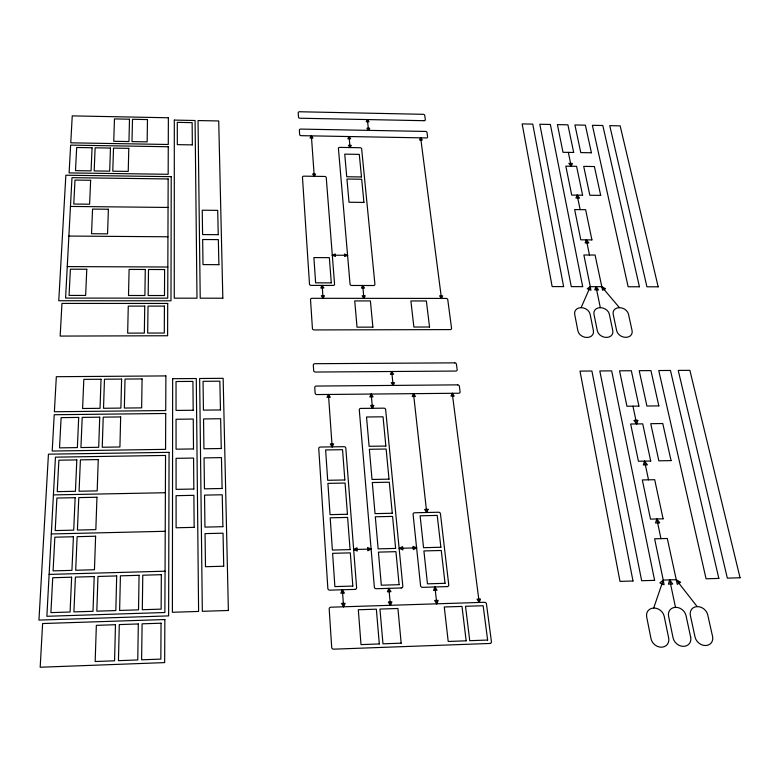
<?xml version="1.0" encoding="UTF-8"?>
<svg xmlns="http://www.w3.org/2000/svg" width="779" height="779" viewBox="0 0 779 779"><rect width="100%" height="100%" fill="white"/><g stroke="black" fill="none" stroke-linecap="round" stroke-linejoin="round"><path stroke-width="1.17" d="M669.687 579.888L668.421 584.133L672.725 584.007L669.687 579.888L675.49 607.318M656.804 518.97L655.538 522.982L659.735 522.875L656.804 518.97L660.962 538.649M644.564 461.139L643.318 464.936L647.407 464.868L644.564 461.139L648.518 479.825M636.696 423.942L637.943 420.29L633.921 420.339L636.696 423.942L632.938 406.171M653.698 608.039A9.475 8.024 38.9 0 1 664.205 616.335L668.674 638.059A9.601 8.15 40.5 0 1 661.624 647.203A9.601 8.15 40.5 0 1 651.001 638.712L646.677 616.929A9.475 8.024 38.9 0 1 653.698 608.039L663.241 580.082L654.623 538.815L667.301 538.484L677.272 584.357L680.632 582.264L676.133 579.693L663.241 580.082L659.862 582.896L664.068 584.766L663.241 580.082M479.202 602.459L480.516 599.032L477.011 599.139L479.202 602.459L452.248 393.298L451.002 396.122L454.225 396.092L452.248 393.298M595.993 286.682L594.757 289.876L598.554 289.885L595.993 286.682L600.317 307.656A8.033 6.281 22.3 0 1 609.344 314.19L612.8 330.715A8.102 6.378 23 0 1 606.432 337.424A8.102 6.378 23 0 1 597.308 330.754L593.968 314.2A8.033 6.281 22.3 0 1 600.307 307.656M586.363 239.864L585.126 242.902L588.846 242.931L586.363 239.864L589.479 255.025M436.795 603.813L438.197 600.375L434.653 600.482L436.795 603.813L434.935 586.976L433.543 590.375L437.068 590.268L434.935 586.976M577.151 195.139L575.934 198.041L579.576 198.08L577.151 195.139L580.141 209.629M390.425 605.302L391.905 601.836L388.322 601.953L390.425 605.302L388.887 588.359L387.406 591.787L390.97 591.68L388.887 588.359M571.202 166.239L572.409 163.434L568.836 163.386L571.202 166.239L568.349 152.382M581.105 307.656A8.033 6.32 21.6 0 1 590.112 314.21L593.432 330.763A8.111 6.417 22.2 0 1 586.976 337.482A8.111 6.417 22.2 0 1 577.882 330.802L574.678 314.219A8.033 6.32 21.6 0 1 581.105 307.656L590.297 286.672L583.87 254.986L595.088 255.054L602.556 290.265L605.585 288.756L601.68 286.691L590.297 286.672L587.239 288.717L590.901 290.246L590.297 286.672M343.588 606.792L345.146 603.316L341.533 603.423L343.588 606.792L342.371 589.771L340.812 593.209L344.415 593.101L342.371 589.771M413.513 393.668L412.198 396.501L415.441 396.462L413.513 393.668L426.707 512.504M441.459 298.406L442.657 295.854L439.59 295.845L441.459 298.406L420.66 137.844L419.511 139.996L422.364 140.045L420.66 137.844M393.132 385.469L394.476 382.655L391.233 382.684L393.132 385.469L391.72 371.554L390.386 374.339L393.619 374.309L391.72 371.554M372.469 408.293L373.852 405.421L370.57 405.45L372.469 408.293L371.174 394.057L369.791 396.91L373.073 396.871L371.174 394.057M332.156 446.873L333.636 443.874L330.257 443.923L332.156 446.873L328.456 394.456L326.976 397.319L330.277 397.29L328.426 394.456M363.91 298.338L365.234 295.767L362.108 295.757L363.91 298.338L362.732 285.503L361.407 288.055L364.514 288.064L362.732 285.503M323.071 298.308L324.453 295.718L321.308 295.708L323.071 298.308L322.136 285.416L320.753 287.977L323.889 287.987L322.136 285.416M368.516 130.405L369.723 128.262L366.86 128.214L368.516 130.405L367.406 119.606L366.208 121.728L369.051 121.787L367.406 119.606M350.063 147.572L351.31 145.381L348.408 145.332L350.063 147.572L349.05 136.539L347.804 138.711L350.696 138.759L349.05 136.539M314.258 176.317L315.573 174.048L312.613 174.009L314.258 176.317L311.376 135.858L310.052 138.039L312.963 138.087L311.347 135.858M416.668 547.88L413.357 549.594L413.026 546.352L416.668 547.88L399.247 548.328L402.577 546.624L402.899 549.867L399.247 548.328M371.174 549.059L367.805 550.782L367.532 547.52L371.174 549.059L353.588 549.516L356.986 547.793L357.24 551.055L353.588 549.516M347.629 255.288L344.659 256.515L344.454 254.032L347.629 255.288L332.243 255.2L335.233 253.983L335.428 256.466L332.243 255.2M49.126 574.405L165.051 571.192M51.307 533.966L165.226 531.288M53.42 494.908L165.382 492.727M67.257 266.593L167.845 267.012M68.883 236.056L167.952 236.787M70.461 206.435L168.05 207.448M601.68 286.691L619.432 307.656A8.033 6.242 23 0 1 628.478 314.171L632.09 330.656A8.102 6.339 23.7 0 1 625.81 337.356A8.102 6.339 23.7 0 1 616.666 330.705L613.17 314.19A8.033 6.242 23 0 1 619.422 307.656M676.133 579.693L697.166 606.598A9.494 7.897 39.5 0 1 707.721 614.845L712.571 636.453A9.621 8.014 41 0 1 705.755 645.538A9.621 8.014 41 0 1 695.063 637.095L690.36 615.439A9.494 7.897 39.5 0 1 697.156 606.598M172.646 378.701L172.393 612.275L198.596 611.437L196.279 378.526L172.646 378.701M174.311 120.093L174.253 298.172L196.99 298.191L195.081 120.502L174.311 120.093M169.062 452.346L168.624 615.897L38.95 620.094L48.444 454.176L169.062 452.346M171.224 176.658L170.99 300.811L58.766 300.743L65.855 175.226L171.224 176.658M164.846 619.539L164.661 662.608L40.187 667.243L42.611 623.541L164.846 619.539M165.547 455.442L164.875 612.518L46.867 616.286L55.455 457.156L165.547 455.442M165.723 413.483L165.567 449.356L52.203 451.041L54.218 414.73L165.723 413.483M165.888 375.916L165.732 410.543L54.384 411.75L56.331 376.705L165.888 375.916M167.709 303.45L167.602 335.749L60.168 336.08L61.96 303.421L167.709 303.45M168.157 178.956L167.728 298.162L65.582 298.075L71.989 177.67L168.157 178.956M168.264 146.744L168.167 174.292L69.117 172.919L70.636 145.108L168.264 146.744M168.371 117.775L168.274 144.485L70.762 142.83L72.243 115.876L168.371 117.775M161.049 623.2L160.844 659.102L141.612 659.813L142.109 623.823L161.049 623.2M161.331 574.688L161.136 609.129L142.304 609.733L142.781 575.204L161.331 574.688M164.427 306.108L164.291 333.032L147.679 333.071L148.029 306.108L164.427 306.108M164.612 269.553L164.486 295.533L148.166 295.514L148.507 269.495L164.612 269.553M144.738 306.108L144.339 333.081L127.659 333.13L128.272 306.108L144.738 306.108M145.274 269.485L144.894 295.504L128.506 295.484L129.1 269.417L145.274 269.485M147.474 119.567L147.143 141.866L131.992 141.603L132.498 119.275L147.474 119.567M138.321 623.95L137.766 659.949L118.447 660.67L119.284 624.583L138.321 623.95M139.061 575.311L138.535 609.85L119.615 610.444L120.424 575.837L139.061 575.311M142.09 378.935L141.642 407.875L124.348 408.05L125.03 379.061L142.09 378.935M128.788 148.361L128.233 171.399L112.78 171.185L113.52 148.107L128.788 148.361M129.499 119.216L128.954 141.554L113.744 141.291L114.464 118.924L129.499 119.216M115.477 624.709L114.571 660.806L95.165 661.527L96.353 625.342L115.477 624.709M116.694 575.934L115.828 610.57L96.82 611.164L97.969 576.46L116.694 575.934M120.667 416.94L119.917 446.99L102.234 447.243L103.227 417.145L120.667 416.94M121.612 379.091L120.881 408.089L103.519 408.274L104.474 379.217L121.612 379.091M94.21 576.567L93.013 611.291L73.917 611.895L75.407 577.093L94.21 576.567M95.613 536.225L94.454 569.741L75.69 570.257L77.131 536.663L95.613 536.225M96.956 497.245L95.836 529.632L77.403 530.061L78.796 497.606L96.956 497.245M98.261 459.571L97.18 490.877L79.069 491.228L80.403 459.863L98.261 459.571M99.731 417.184L98.69 447.292L80.928 447.555L82.214 417.388L99.731 417.184M101.036 379.246L100.033 408.313L82.593 408.498L83.83 379.373L101.036 379.246M108.388 209.249L107.56 233.846L91.532 233.729L92.565 209.093L108.388 209.249M110.462 148.059L109.683 171.137L94.171 170.922L95.135 147.806L110.462 148.059M71.629 577.2L70.091 612.012L50.908 612.615L52.729 577.726L71.629 577.2M73.421 536.75L71.931 570.364L53.089 570.871L54.851 537.198L73.421 536.75M75.154 497.684L73.713 530.148L55.202 530.577L56.896 498.044L75.154 497.684M76.819 459.912L75.436 491.296L57.237 491.646L58.883 460.204L76.819 459.912M78.698 417.427L77.364 447.604L59.525 447.867L61.113 417.632L78.698 417.427M86.781 269.252L85.641 295.436L69.049 295.416L70.402 269.193L86.781 269.252M90.646 180.28L89.604 204.205L73.762 204.04L74.998 180.076L90.646 180.28M92.068 147.757L91.055 170.874L75.485 170.659L76.683 147.504L92.068 147.757M428.041 509.339L426.678 512.504L424.623 509.408L428.041 509.339M379.315 643.951L361.008 644.613L358.311 609.762L376.354 609.178L379.315 643.951M401.175 643.162L382.966 643.824L379.957 609.061L397.913 608.487L401.175 643.162M466.163 640.815L448.207 641.468L444.273 606.977L461.986 606.413L466.163 640.815M487.625 640.046L469.747 640.689L465.521 606.296L483.155 605.721L487.625 640.046M489.864 643.464L333.665 649.16A1.86 1.772 16.5 0 1 331.698 647.456L329.196 608.983A1.831 1.714 13.5 0 1 330.9 607.201L484.47 602.294A1.821 1.636 31.3 0 1 486.447 603.92L491.422 641.653A1.85 1.685 35.5 0 1 489.864 643.464M228.374 610.483L202.326 611.311L199.648 378.497L223.145 378.321L228.374 610.483M352.829 586.061L334.882 586.597L332.614 553.333L350.307 552.866L352.829 586.061M399.101 584.678L381.33 585.214L378.419 552.126L395.946 551.668L399.101 584.678M445.043 583.315L427.457 583.841L423.903 550.938L441.265 550.48L445.043 583.315M354.942 589.391L329.77 590.151A1.811 1.685 12.4 0 1 327.862 588.505L318.747 448.558A1.704 1.49 8.9 0 1 320.344 447.039L344.006 446.688A1.694 1.48 10.9 0 1 345.808 448.149L356.607 587.648A1.801 1.675 16.2 0 1 354.942 589.391M401.195 587.979L376.276 588.729A1.801 1.665 19.2 0 1 374.348 587.103L359.285 409.871A1.665 1.422 11.7 0 1 360.813 408.41L383.862 408.167A1.665 1.422 13.4 0 1 385.644 409.579L402.811 586.246A1.801 1.655 22.2 0 1 401.195 587.979M447.185 586.597L422.51 587.347A1.801 1.646 24.5 0 1 420.572 585.72L413.094 514.374A1.743 1.548 19.2 0 1 414.642 512.767L438.558 512.231A1.743 1.539 21.3 0 1 440.447 513.76L448.753 584.873A1.801 1.636 26.7 0 1 447.185 586.597M633.006 580.998L619.996 581.387L580.004 371.106L591.904 371.018L633.006 580.998M654.623 580.345L641.662 580.735L599.82 370.96L611.671 370.882L654.623 580.345M718.842 578.408L706.076 578.797L658.761 370.541L670.456 370.463L718.842 578.408M740.05 577.765L727.343 578.154L678.236 370.405L689.882 370.327L740.05 577.765M223.729 566.216L205.481 566.713L205.043 533.615L223.037 533.187L223.729 566.216M350.063 549.604L332.39 550.062L330.189 517.811L347.619 517.422L350.063 549.604M395.635 548.416L378.136 548.864L375.312 516.798L392.567 516.409L395.635 548.416M440.885 547.248L423.562 547.695L420.115 515.795L437.214 515.406L440.885 547.248M194.156 527.354L176.103 527.773L176.083 495.678L193.883 495.327L194.156 527.354M222.901 526.692L204.955 527.11L204.536 495.123L222.239 494.772L222.901 526.692M663.085 518.824L650.504 519.116L642.334 479.942L654.701 479.708L663.085 518.824M347.444 514.257L330.043 514.646L327.91 483.369L345.078 483.048L347.444 514.257M392.265 513.254L375.03 513.634L372.294 482.532L389.296 482.211L392.265 513.254M344.844 479.981L327.696 480.292L325.622 449.95L342.546 449.697L344.844 479.981M389.003 479.153L372.021 479.465L369.363 449.279L386.131 449.025L389.003 479.153M193.835 489.027L176.083 489.368L176.064 458.334L193.572 458.062L193.835 489.027M222.103 488.491L204.458 488.832L204.049 457.896L221.46 457.614L222.103 488.491M650.699 461.032L638.429 461.236L630.659 424.019L642.733 423.864L650.699 461.032M671.06 460.613L658.849 460.817L650.757 423.688L662.773 423.533L671.06 460.613M193.504 448.938L176.064 449.201L176.044 419.258L193.25 419.053L193.504 448.938M221.265 448.519L203.932 448.782L203.543 418.936L220.642 418.732L221.265 448.519M385.839 446.055L369.1 446.299L366.519 416.999L383.044 416.804L385.839 446.055M193.173 410.251L176.044 410.436L176.035 381.525L192.929 381.398L193.173 410.251M220.457 409.949L203.426 410.134L203.046 381.321L219.853 381.184L220.457 409.949M638.926 406.102L626.939 406.239L619.548 370.823L631.35 370.736L638.926 406.102M658.83 405.888L646.901 406.015L639.199 370.687L650.942 370.6L658.83 405.888M457.575 384.865L316.323 386.063A1.655 1.412 8.3 0 0 314.765 387.484L315.135 393.161A1.665 1.412 8.3 0 0 316.887 394.563L458.675 393.239A1.636 1.373 17.9 0 0 460.097 391.827L459.357 386.248A1.636 1.363 17.7 0 0 457.575 384.865M454.673 362.858L314.852 363.705A1.636 1.383 8.1 0 0 313.314 365.108L313.674 370.658A1.646 1.383 8.1 0 0 315.398 372.041L455.754 371.057A1.616 1.344 17.1 0 0 457.156 369.684L456.436 364.212A1.616 1.334 16.9 0 0 454.673 362.858M372.888 327.131L357.025 327.17L354.737 300.918L370.405 300.928L372.888 327.131M429.541 327.005L413.873 327.044L410.884 300.957L426.356 300.967L429.541 327.005M450.174 329.595L314.122 329.936A1.616 1.334 7.9 0 1 312.428 328.602L310.519 299.594A1.587 1.295 7.8 0 1 312.009 298.299L446.065 298.415A1.568 1.256 15.1 0 1 447.769 299.691L451.557 328.271A1.587 1.295 15.8 0 1 450.174 329.595M333.1 285.445L311.152 285.396A1.577 1.276 7.7 0 1 309.497 284.111L302.466 177.291A1.5 1.139 7.4 0 1 303.878 176.161L324.668 176.453A1.49 1.139 8.3 0 1 326.245 177.622L334.561 284.169A1.577 1.266 8.9 0 1 333.1 285.445M373.482 285.523L351.719 285.474A1.568 1.266 9.9 0 1 350.053 284.199L338.427 148.468A1.47 1.1 8.9 0 1 339.78 147.387L360.102 147.728A1.461 1.1 9.7 0 1 361.66 148.867L374.913 284.257A1.568 1.256 11.1 0 1 373.482 285.523M563.626 286.614L552.155 286.584L522.154 123.91L532.758 124.124L563.626 286.614M582.692 286.653L571.27 286.623L539.808 124.26L550.373 124.474L582.692 286.653M639.423 286.779L628.137 286.75L592.371 125.302L602.81 125.507L639.423 286.779M658.177 286.818L646.93 286.789L609.753 125.653L620.152 125.857L658.177 286.818M222.833 298.211L200.222 298.191L198.041 120.56L218.714 120.959L222.833 298.211M331.289 282.874L315.631 282.835L313.888 257.586L329.351 257.664L331.289 282.874M218.889 264.685L202.998 264.607L202.647 239.513L218.344 239.62L218.889 264.685M218.237 234.683L202.579 234.567L202.248 210.203L217.711 210.359L218.237 234.683M591.923 239.903L580.793 239.825L574.649 209.57L585.623 209.687L591.923 239.903M600.687 195.373L589.839 195.247L583.705 166.375L594.406 166.54L600.687 195.373M582.604 195.208L571.708 195.081L565.827 166.151L576.577 166.317L582.604 195.208M363.929 202.413L349.011 202.248L346.947 179.043L361.69 179.238L363.929 202.413M361.475 176.96L346.743 176.755L344.737 154.145L359.294 154.378L361.475 176.96M192.345 144.894L177.32 144.641L177.291 122.352L192.14 122.634L192.345 144.894M573.685 152.47L563.013 152.294L557.394 124.611L567.91 124.815L573.685 152.47M591.407 152.772L580.783 152.587L574.912 124.961L585.399 125.166L591.407 152.772M425.48 131.437L300.743 129.09A1.461 1.091 7.3 0 0 299.36 130.161L299.652 134.553A1.461 1.091 7.3 0 0 301.181 135.673L426.337 137.941A1.441 1.071 12.2 0 0 427.613 136.88L427.038 132.566A1.441 1.061 12.1 0 0 425.48 131.437M424.049 120.696L300.012 118.223A1.451 1.071 7.3 0 1 298.503 117.113L298.221 112.819A1.451 1.071 7.3 0 1 299.584 111.757L423.201 114.309A1.422 1.042 11.9 0 1 424.75 115.399L425.315 119.654A1.431 1.052 12 0 1 424.049 120.696M690.681 637.261L686.017 615.585A9.484 7.965 39.2 0 0 675.481 607.318A9.484 7.965 39.2 0 0 668.577 616.179L673.085 637.904A9.611 8.082 40.7 0 0 683.738 646.366A9.611 8.082 40.7 0 0 690.681 637.261"/></g></svg>
